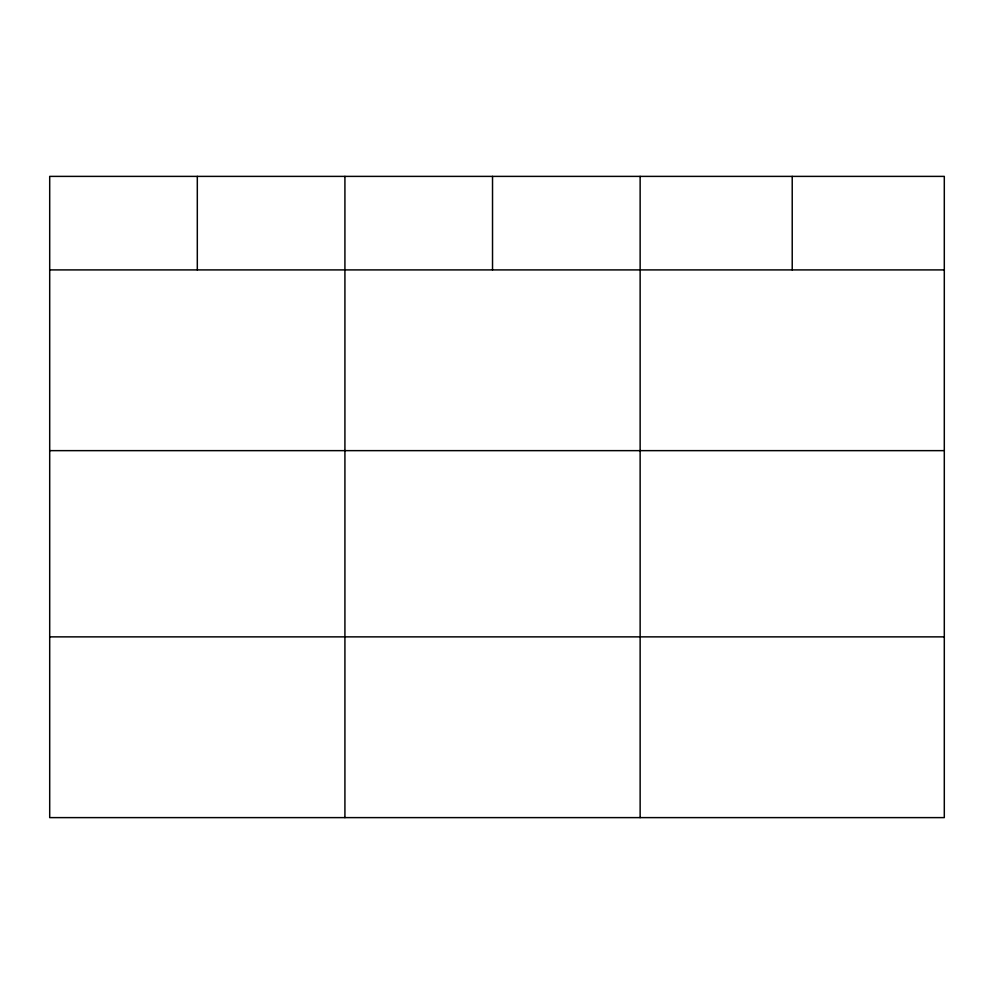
<?xml version="1.0" encoding="UTF-8"?>
<svg xmlns="http://www.w3.org/2000/svg" width="994" height="994" viewBox="0 0 994 994"><rect width="100%" height="100%" fill="white"/><g stroke="black" fill="none" stroke-linecap="round" stroke-linejoin="round"><path stroke-width="1.49" d="M944.3 450.642L944.3 176.385L49.7 176.385L49.7 817.615L944.3 817.615L944.3 450.642L49.7 450.642M49.7 269.908L944.3 269.908M49.7 636.868L944.3 636.868M792.218 176.385L792.218 269.908M640.136 176.385L640.136 817.615M492.527 176.385L492.527 269.908M344.918 176.385L344.918 817.615M197.309 176.385L197.309 269.908"/></g></svg>
